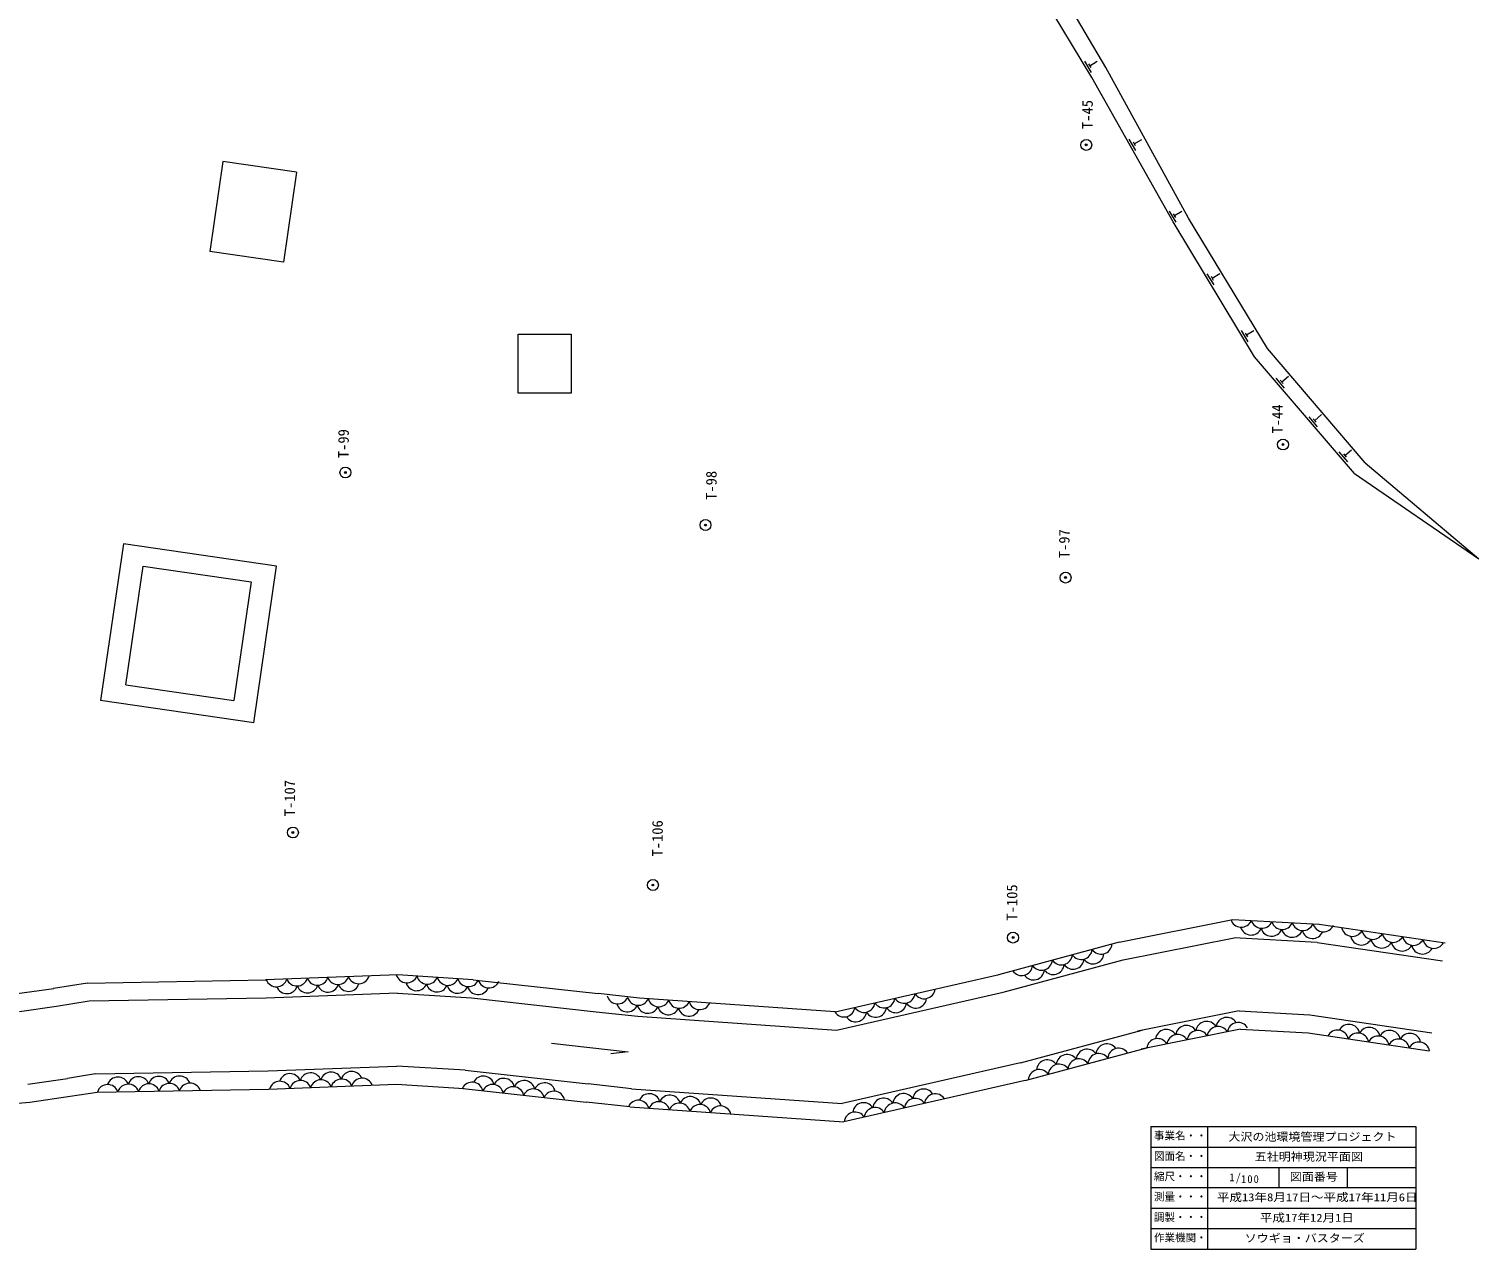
# Model space of a CAD drawing. Units: millimetres, scale not verified. Extents: x 1189 to 82127, y 3642 to 85040.
# Drawn here: x 42280 to 82127, y 3642 to 37176 of the extents above; entities that cross this region are included whole.
import ezdxf
from ezdxf.enums import TextEntityAlignment as Align

# ---------------------------------------------------------------- set-up
doc = ezdxf.new("R2010")
doc.units = ezdxf.units.MM
doc.header["$LTSCALE"] = 100
doc.header["$PDMODE"] = 32
doc.header["$PDSIZE"] = 50
doc.layers.add('0-0通り芯', color=4, linetype='Continuous', lineweight=13)
doc.styles.add('ＭＳ ゴシック', font='')
doc.styles.get('ＭＳ ゴシック').set_extended_font_data('MS Gothic')

msp = doc.modelspace()

# ---------------------------------------------------------------- linework, layer by layer
at = {"layer": '0-0通り芯', "color": 3}
for p, q in [((71868.1, 36121.6), (67942.9, 42794.4)), ((71485.5, 35840.3), (69655.1, 38890.9)), ((74140.6, 31977.6), (71868.1, 36121.6)), ((73722.6, 31874.5), (71485.5, 35840.3)), ((47605.9, 33537.3), (47244.7, 31061.5)), ((49632.6, 33241.6), (47605.9, 33537.3)), ((49632.6, 33241.6), (49271.3, 30765.8)), ((76316.6, 28391), (74140.6, 31977.6)), ((75959.7, 28163), (73722.6, 31874.5)), ((49271.3, 30765.8), (47244.7, 31061.5)), ((55727, 27165), (55727, 28787.8)), ((55727, 28787.8), (57180.3, 28787.8)), ((57180.3, 28787.8), (57180.3, 27165)), ((78995.7, 25252.7), (76316.6, 28391)), ((78705.2, 24959.8), (75959.7, 28163)), ((57180.3, 27165), (55727, 27165)), ((78995.7, 25252.7), (82127.1, 22611.4)), ((78705.2, 24959.8), (82127.1, 22611.4)), ((44872.8, 23029.5), (44243.4, 18716.5)), ((49084.1, 22415), (44872.8, 23029.5)), ((44941.3, 19149.6), (45417.8, 22415.1)), ((45417.8, 22415.1), (48386.3, 21981.9)), ((48454.8, 18102), (49084.1, 22415)), ((48386.3, 21981.9), (47909.8, 18716.5)), ((44941.3, 19149.6), (47909.8, 18716.5)), ((48454.8, 18102), (44243.4, 18716.5)), ((72236.8, 12074.7), (75360.4, 12700.2)), ((75360.4, 12700.2), (77732.5, 12568.4)), ((77732.5, 12568.4), (81197.5, 12057.9)), ((72236.8, 12074.7), (68919.1, 11181.4)), ((72351.1, 11587.6), (75396.1, 12197.4)), ((77682.1, 12070.4), (75396.1, 12197.4)), ((77682.1, 12070.4), (81124.6, 11563.2)), ((69049.1, 10698.6), (72351.1, 11587.6)), ((52415.3, 11174), (48774.8, 11038.5)), ((54484.4, 11044.7), (52415.3, 11174)), ((64435.2, 10161.4), (68938.1, 11186.1)), ((41957.4, 10661.3), (42965.9, 10805.3)), ((43886.1, 10953.2), (42957.2, 10804)), ((43886.1, 10953.2), (48784.7, 11038.7)), ((54484.4, 11044.7), (57925.3, 10662.4)), ((43930.2, 10453.9), (43036.5, 10310.3)), ((48793.4, 10538.8), (43930.2, 10453.9)), ((52409.1, 10673.4), (48793.4, 10538.8)), ((52409.1, 10673.4), (54441.1, 10546.4)), ((54441.1, 10546.4), (57870.1, 10165.4)), ((59058.1, 10536.5), (57925.3, 10662.4)), ((64435.2, 10161.4), (59058.1, 10536.5)), ((64474.1, 9657.4), (69049.1, 10698.6)), ((43036.5, 10310.3), (42015, 10164.5)), ((57870.1, 10165.4), (59013.1, 10038.4)), ((59013.1, 10038.4), (64474.1, 9657.4)), ((75539.3, 10186.4), (72743.8, 9626.6)), ((75539.3, 10186.4), (77480.5, 10078.5)), ((77480.5, 10078.5), (80833.1, 9584.6)), ((69531.1, 8757.2), (72871, 9656.4)), ((75575, 9683.6), (72842, 9136.3)), ((75575, 9683.6), (77430.1, 9580.6)), ((77430.1, 9580.6), (80760.2, 9089.9)), ((56635.7, 9296.4), (58742.3, 9062.4)), ((69651.7, 8271.8), (73001, 9173.6)), ((58742.3, 9062.4), (58268.6, 9010)), ((44107.1, 8456.7), (43336.8, 8332.9)), ((44107.1, 8456.7), (48848, 8539.5)), ((48848, 8539.5), (52383.8, 8671.1)), ((54268.1, 8553.3), (52383.8, 8671.1)), ((54268.1, 8553.3), (57649.3, 8177.7)), ((69531.1, 8757.2), (64629.8, 7641.7)), ((42245.1, 8177), (43336.8, 8332.9)), ((44151.3, 7957.4), (48861.9, 8039.6)), ((48861.9, 8039.6), (52377.5, 8170.5)), ((52377.5, 8170.5), (54236.9, 8054.3)), ((54212.9, 8056.4), (57594.1, 7680.7)), ((58833, 8046.1), (57649.2, 8177.7)), ((58833, 8046.1), (64629.8, 7641.7)), ((69651.7, 8271.8), (64668.7, 7137.8)), ((40513.2, 7520.9), (42302.6, 7680.2)), ((42302.6, 7680.2), (43411.9, 7838.5)), ((43411.9, 7838.5), (44151.3, 7957.4)), ((58788, 7548.1), (57594, 7680.7)), ((58788, 7548.1), (64668.7, 7137.8))]:
    msp.add_line(p, q, dxfattribs=at)
at = {"layer": '0-0通り芯'}
for p, q in [((71286.5, 36288.5), (71471.8, 35979.8)), ((71430.6, 36165), (71636.4, 36288.5)), ((71399.7, 36216.5), (71461.4, 36113.6)), ((72508.4, 34149), (72685.3, 33835.5)), ((72619.6, 34074), (72678.6, 33969.5)), ((72649.1, 34021.7), (72858.1, 34139.7)), ((73613.8, 32171.3), (73799.6, 31863)), ((73727.1, 32099.5), (73789.1, 31996.7)), ((73758.1, 32048.1), (73963.6, 32172)), ((74650.8, 30450.8), (74836.6, 30142.5)), ((74764.1, 30379), (74826.1, 30276.2)), ((74795.1, 30327.6), (75000.6, 30451.5)), ((75591.5, 28890), (75777.4, 28581.7)), ((75704.8, 28818.2), (75766.8, 28715.4)), ((75735.8, 28766.8), (75941.4, 28890.7)), ((76542.9, 27574.7), (76777.2, 27301.4)), ((76666.6, 27522.7), (76744.7, 27431.5)), ((76705.6, 27477.1), (76887.9, 27633.3)), ((77449.7, 26516.8), (77684, 26243.5)), ((77573.4, 26464.7), (77651.5, 26373.6)), ((77612.4, 26419.2), (77794.6, 26575.4)), ((78276.6, 25552.1), (78510.9, 25278.8)), ((78439.3, 25454.5), (78621.5, 25610.7)), ((78400.2, 25500.1), (78478.3, 25408.9)), ((73112.4, 7006.3), (73112.4, 3641.8)), ((73112.4, 7006.3), (80393.6, 7006.3)), ((74664.4, 7006.3), (74664.4, 3641.8)), ((80393.6, 7006.3), (80393.6, 3641.8)), ((73112.4, 6443.8), (80393.6, 6443.8)), ((73112.4, 5881.3), (80393.6, 5881.3)), ((76622.8, 5881.3), (76622.8, 5329.3)), ((78508.2, 5881.3), (78508.2, 5329.3)), ((73112.4, 5329.3), (80393.6, 5329.3)), ((73112.4, 4766.8), (80393.6, 4766.8)), ((73112.4, 4204.3), (80393.6, 4204.3)), ((73112.4, 3641.8), (80393.6, 3641.8))]:
    msp.add_line(p, q, dxfattribs=at)
for centre in [(71333.1, 33990.3), (76741.4, 25754.5), (50975.3, 24985.9), (60870.6, 23542), (70765.8, 22098), (49531.4, 15090.7), (59426.6, 13646.8), (69321.8, 12202.8)]:
    msp.add_circle(centre, 150, dxfattribs=at)
for centre, start, end in [((75594.2, 12787.3), 196.29182, 337.34944), ((75862.7, 12572.1), 196.29182, 337.34944), ((76158.4, 12756), 196.29182, 337.34944), ((76426.8, 12540.8), 196.29182, 337.34944), ((76722.5, 12724.7), 196.29182, 337.34944), ((76991, 12509.4), 196.29182, 337.34944), ((77286.6, 12693.3), 196.29182, 337.34944), ((77555.1, 12478.1), 196.29182, 337.34944), ((77850.8, 12662), 196.29182, 337.34944), ((78646.6, 12534.8), 191.08957, 332.14718), ((79205.6, 12452.5), 191.08957, 332.14718), ((71742.4, 12045.1), 214.53979, 355.59741), ((78894.4, 12296.1), 191.08957, 332.14718), ((79453.4, 12213.8), 191.08957, 332.14718), ((79764.5, 12370.1), 191.08957, 332.14718), ((80012.4, 12131.4), 191.08957, 332.14718), ((80323.5, 12287.7), 191.08957, 332.14718), ((80571.3, 12049.1), 191.08957, 332.14718), ((80882.4, 12205.4), 191.08957, 332.14718), ((70105.7, 11604.5), 214.53979, 355.59741), ((70651.2, 11751.3), 214.53979, 355.59741), ((70973.6, 11631), 214.53979, 355.59741), ((71196.8, 11898.2), 214.53979, 355.59741), ((71519.2, 11777.9), 214.53979, 355.59741), ((52662.5, 11258.8), 195.89461, 336.95222), ((69560.1, 11457.6), 214.53979, 355.59741), ((69882.4, 11337.2), 214.53979, 355.59741), ((70428, 11484.1), 214.53979, 355.59741), ((49079.1, 11149.9), 201.6035, 342.66111), ((49366.4, 10960.4), 201.6035, 342.66111), ((49643.7, 11170.9), 201.6035, 342.66111), ((49931, 10981.4), 201.6035, 342.66111), ((50208.3, 11191.9), 201.6035, 342.66111), ((50495.6, 11002.5), 201.6035, 342.66111), ((50772.9, 11212.9), 201.6035, 342.66111), ((51060.2, 11023.5), 201.6035, 342.66111), ((51337.5, 11234), 201.6035, 342.66111), ((52929.5, 11041.7), 195.89461, 336.95222), ((53226.4, 11223.5), 195.89461, 336.95222), ((53493.4, 11006.4), 195.89461, 336.95222), ((53790.3, 11188.3), 195.89461, 336.95222), ((54057.3, 10971.2), 195.89461, 336.95222), ((54354.2, 11153), 195.89461, 336.95222), ((54621.2, 10935.9), 195.89461, 336.95222), ((54918.2, 11117.8), 195.89461, 336.95222), ((66881.7, 10820.7), 212.29252, 353.35014), ((58457, 10678.7), 195.48026, 336.53785), ((58722.4, 10459.7), 195.48026, 336.53785), ((59020.6, 10639.4), 195.48026, 336.53785), ((59584.2, 10600), 195.48026, 336.53785), ((60147.9, 10560.7), 195.48026, 336.53785), ((60711.5, 10521.4), 195.48026, 336.53785), ((65229, 10444.6), 212.29252, 353.35014), ((65779.9, 10569.9), 212.29252, 353.35014), ((66097.3, 10437.1), 212.29252, 353.35014), ((66330.8, 10695.3), 212.29252, 353.35014), ((66648.2, 10562.4), 212.29252, 353.35014), ((59286, 10420.4), 195.48026, 336.53785), ((59849.6, 10381), 195.48026, 336.53785), ((60413.3, 10341.7), 195.48026, 336.53785), ((64678, 10319.2), 212.29252, 353.35014), ((64995.4, 10186.3), 212.29252, 353.35014), ((65546.4, 10311.7), 212.29252, 353.35014), ((75196.3, 9709.8), 30.79545, 171.85301), ((73534.3, 9376.9), 30.79545, 171.85301), ((74088.3, 9487.9), 30.79545, 171.85301), ((74402.1, 9346.7), 30.79545, 171.85301), ((74642.3, 9598.8), 30.79545, 171.85301), ((74956.1, 9457.7), 30.79545, 171.85301), ((75510.1, 9568.6), 30.79545, 171.85301), ((78238.7, 9360.4), 11.08951, 152.14711), ((78549.8, 9516.7), 11.08951, 152.14711), ((78797.7, 9278), 11.08951, 152.14711), ((79108.8, 9434.3), 11.08951, 152.14711), ((79667.8, 9352), 11.08951, 152.14711), ((80226.7, 9269.6), 11.08951, 152.14711), ((71902.2, 8981.3), 34.53981, 175.5974), ((73294.1, 9124.9), 30.79545, 171.85301), ((73848.1, 9235.8), 30.79545, 171.85301), ((79356.6, 9195.6), 11.08951, 152.14711), ((79915.6, 9113.3), 11.08951, 152.14711), ((80474.6, 9030.9), 11.08951, 152.14711), ((70265.5, 8540.7), 34.53981, 175.5974), ((70811.1, 8687.5), 34.53981, 175.5974), ((71133.4, 8567.2), 34.53981, 175.5974), ((71356.6, 8834.4), 34.53981, 175.5974), ((71679, 8714.1), 34.53981, 175.5974), ((72224.6, 8861), 34.53981, 175.5974), ((45288.7, 8077.3), 20.47137, 161.52896), ((45853.6, 8087.1), 20.47137, 161.52896), ((46418.5, 8097), 20.47137, 161.52896), ((49453.1, 8161.7), 21.60363, 162.66121), ((50017.7, 8182.7), 21.60363, 162.66121), ((50582.3, 8203.8), 21.60363, 162.66121), ((51146.9, 8224.8), 21.60363, 162.66121), ((54764.6, 8095.7), 13.13146, 154.18906), ((70042.3, 8273.4), 34.53981, 175.5974), ((70587.9, 8420.3), 34.53981, 175.5974), ((44442.3, 7862.4), 20.47137, 161.52896), ((44723.8, 8067.4), 20.47137, 161.52896), ((45007.2, 7872.3), 20.47137, 161.52896), ((45572.1, 7882.2), 20.47137, 161.52896), ((46137.1, 7892), 20.47137, 161.52896), ((46702, 7901.9), 20.47137, 161.52896), ((49175.7, 7951.2), 21.60363, 162.66121), ((49740.3, 7972.3), 21.60363, 162.66121), ((50304.9, 7993.3), 21.60363, 162.66121), ((50869.5, 8014.3), 21.60363, 162.66121), ((51434.1, 8035.3), 21.60363, 162.66121), ((54459.2, 7928.4), 13.13146, 154.18906), ((55020.8, 7866), 13.13146, 154.18906), ((55326.1, 8033.3), 13.13146, 154.18906), ((55582.3, 7803.6), 13.13146, 154.18906), ((55887.7, 7970.9), 13.13146, 154.18906), ((56143.9, 7741.2), 13.13146, 154.18906), ((56449.2, 7908.5), 13.13146, 154.18906), ((56705.4, 7678.8), 13.13146, 154.18906), ((66866.3, 7740.5), 32.29249, 173.35006), ((59026.2, 7431.2), 15.48033, 156.53791), ((59324.4, 7610.9), 15.48033, 156.53791), ((59589.8, 7391.9), 15.48033, 156.53791), ((59888.1, 7571.6), 15.48033, 156.53791), ((60153.5, 7352.5), 15.48033, 156.53791), ((60451.7, 7532.2), 15.48033, 156.53791), ((60717.1, 7313.2), 15.48033, 156.53791), ((61015.3, 7492.9), 15.48033, 156.53791), ((61280.7, 7273.9), 15.48033, 156.53791), ((65213.6, 7364.4), 32.29249, 173.35006), ((65764.5, 7489.7), 32.29249, 173.35006), ((66081.9, 7356.8), 32.29249, 173.35006), ((66315.4, 7615.1), 32.29249, 173.35006), ((66632.8, 7482.2), 32.29249, 173.35006), ((67183.7, 7607.6), 32.29249, 173.35006), ((64980.1, 7106.1), 32.29249, 173.35006), ((65531, 7231.5), 32.29249, 173.35006)]:
    msp.add_arc(centre, 300, start, end, dxfattribs=at)
at = {"layer": '0-0通り芯', "color": 7}
for p in [(71333.1, 33990.3), (76741.4, 25754.5), (50975.3, 24985.9), (60870.6, 23542), (70765.8, 22098), (49531.4, 15090.7), (59426.6, 13646.8), (69321.8, 12202.8)]:
    msp.add_point(p, dxfattribs=at)

# ---------------------------------------------------------------- texts
at = {"layer": '0-0通り芯', "color": 2, "style": 'ＭＳ ゴシック'}
for s, p in [('T-45', (71600.5, 34427)), ('T-44', (76821.2, 26058)), ('T-99', (51156.1, 25380.5)), ('T-98', (61264.7, 24233.2)), ('T-97', (70962.9, 22630.6)), ('T-107', (49681.5, 15536.8)), ('T-106', (59785, 14430.2)), ('T-105', (69528.2, 12667.5))]:
    msp.add_text(s, height=293.3, rotation=90, dxfattribs=at).set_placement(p, align=Align.BOTTOM_LEFT)
for s, p in [('事業名・・', (73194, 6586.2)), ('図面名・・', (73194, 6023.7)), ('縮尺・・・', (73194, 5466.4)), ('測量・・・', (73194, 4909.1)), ('調製・・・', (73194, 4346.6)), ('作業機関・', (73194, 3784.1))]:
    msp.add_text(s, height=212.6, dxfattribs=at).set_placement(p, align=Align.BOTTOM_LEFT)
for s, width, p in [('大沢の池環境管理プロジェクト', 1.1, (75241.1, 6549.6)), ('五社明神現況平面図', 1.1, (75965.9, 6001.8)), ('図面番号', 1.1, (76927.9, 5450)), ('平成13年8月17日～平成17年11月6日', 1.15, (74924.2, 4887.2)), ('平成17年12月1日', 1.15, (76104.8, 4324.7)), ('ソウギョ・バスターズ', 1.1, (75688.1, 3762.2))]:
    msp.add_text(s, height=219.9, dxfattribs=dict(at, width=width)).set_placement(p, align=Align.BOTTOM_LEFT)
at = {"layer": '0-0通り芯', "color": 2, "char_height": 219.9, "attachment_point": 7, "style": 'ＭＳ ゴシック'}
for s, insert in [('\\T1.21;\\W0.95;1/', (75269.9, 5450)), ('\\T1.21;\\W0.95;100', (75589.4, 5450))]:
    msp.add_mtext(s, dxfattribs=dict(at, insert=insert))

doc.saveas('drawing.dxf')
